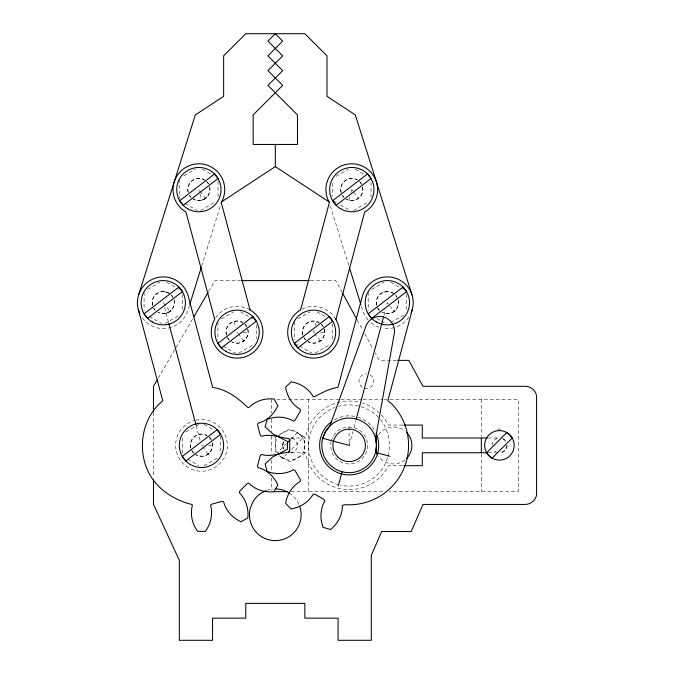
<?xml version="1.0" encoding="UTF-8"?>
<svg xmlns="http://www.w3.org/2000/svg" width="674" height="674" viewBox="0 0 674 674"><rect width="100%" height="100%" fill="white"/><g stroke="black" fill="none" stroke-linecap="round" stroke-linejoin="round"><path stroke-width="0.51" stroke-dasharray="3.37 2.53" d="M388.376 456.012L389.766 445.497L388.376 434.991L384.323 425.193A40.609 40.609 0 0 0 338.643 406.27M314.059 330.319L313.536 332.265L315.55 332.333M315.365 325.458L316.401 321.565M348.888 200.321L349.932 196.429M350.977 192.545L351.761 189.621M349.149 445.371L352.847 431.596M353.901 427.661L355.746 420.778M383.969 315.449L385.292 310.512M386.851 304.673L387.373 302.727L394.13 311.506L395.208 310.562L392.908 312.323L394.13 311.506M189.47 305.465L187.911 310.495A25.839 25.839 0 0 1 141.296 316.342M201.627 266.238L221.274 202.874M283.687 441.681L282.701 445.371L283.687 449.061A7.38 7.38 0 0 1 283.687 441.681L282.701 445.371L283.687 449.061M387.651 457.764L384.323 465.801A40.609 40.609 0 0 1 340.513 485.179M158.213 378.173L192.882 318.532M208.645 291.421L214.947 280.578L240.146 280.578M286.661 443.391L277.292 452.751A14.769 14.769 0 0 1 277.292 437.99M290.983 439.069L297.47 432.582L300.528 434.932L302.87 437.99L290.629 450.232M287.023 453.838L282.701 458.16L279.643 455.809A14.769 14.769 0 0 0 301.185 455.11A14.769 14.769 0 0 0 299.071 433.652A14.769 14.769 0 0 0 277.806 437.173M204.416 199.218L206.707 197.457L201.745 200.321L198.872 189.621M168.795 312.323L171.095 310.562L166.124 313.427M243.853 341.036L244.923 340.1L242.632 341.853L243.853 341.036L238.941 334.658M320.293 341.036L321.372 340.1L319.072 341.853L320.293 341.036L314.766 333.857M208.241 454.141L209.311 453.206L207.019 454.967L208.241 454.141L202.706 446.963M184.053 175.737L195.384 169.191M200.616 210.473L215.444 201.914M336.132 176.234L348.34 169.191M147.564 289.34L159.772 282.296M353.572 210.473L368.392 201.914M165.004 323.579L179.823 315.019M221.401 318.878L233.608 311.826M297.841 318.878L310.048 311.826M238.84 353.109L252.792 345.054M371.677 289.34L383.885 282.296M315.28 353.109L329.232 345.054M185.788 431.983L198.864 424.435M390.861 322.568L403.945 315.019M204.096 465.717L218.915 457.157M276.593 436.55L290.081 428.757L304.471 437.064L304.471 453.678L290.081 461.985L279.297 455.759M497.631 429.793L499.426 428.757L501.229 429.793M383.835 292.238L386.674 291.673M310.487 280.578L335.686 280.578L342.207 292.508M396.607 360.388L379.293 360.388L375.283 353.05M276.753 399.353L339.957 399.353M341.002 399.353L361.946 399.353M362.991 399.353L382.891 399.353M383.936 399.353L518.239 399.353L518.239 491.649L389.176 491.649M402.791 425.067L388.426 425.067L387.516 423.221A44.299 44.299 0 0 0 362.477 403.119M488.262 437.99L499.779 437.99M291.117 452.751L305.549 452.751L306.358 456.837A44.299 44.299 0 0 0 387.516 467.52L388.426 465.675L402.791 465.675M488.262 452.751L495.592 452.751M291.109 491.649L383.936 491.649M320.58 332.493L324.607 332.627M243.137 332.459L248.167 332.627M201.484 445.371L203.489 445.438M208.527 445.598L212.546 445.733M163.959 291.673L166.798 292.238M355.316 169.191L364.036 174.221M333.512 200.903L337 202.916M340.488 204.93L350.084 210.473M202.36 169.191L211.08 174.221M390.861 282.296L403.069 289.34M184.92 203.422L197.128 210.473M376.909 318.541L380.397 320.554M381.273 321.06L385.629 323.579M317.024 311.826L325.744 316.864M240.584 311.826L252.792 318.878M295.229 343.546L298.717 345.56M299.585 346.065L311.792 353.109M166.748 282.296L178.955 289.34M223.145 346.065L235.352 353.109M149.308 316.527L161.516 323.579M204.096 424.435L213.683 429.97M187.532 459.171L198.864 465.717M351.828 189.621L353.058 191.222M353.673 192.014L358.585 198.4M200.102 191.222L205.637 198.4M237.096 332.265L238.326 333.857M163.26 302.727L170.017 311.506M357.237 320.024L362.755 330.117M364.76 333.782L373.278 349.376M298.767 504.438L297.697 501.86A25.839 25.839 0 0 0 290.663 493.983M330.294 205.89L348.694 265.236M361.475 306.468L362.722 310.495A25.839 25.839 0 0 0 369.209 321.119M234.232 321.565L235.79 327.404M164.566 307.597L168.559 322.517M196.176 425.58L200.178 440.51M349.022 427.038L349.149 445.497M481.32 399.353L481.32 436.061M481.32 453.888L481.32 491.649M406.557 294.378L406.557 310.487M371.012 182.275L371.012 197.381M368.189 292.364L368.189 310.487M332.644 183.286L332.644 196.37M332.72 323.916L332.72 341.027M308.54 399.353L308.54 491.649M294.353 321.902L294.353 340.025M275.7 437.064L275.7 453.678M271.622 399.353L271.622 412.985M271.622 419.279L271.622 431.866M271.622 436.061L271.622 453.888M271.622 460.182L271.622 470.671M271.622 478.009L271.622 490.596M256.28 324.919L256.28 339.014M220.659 436.011L220.659 454.133M218.056 181.272L218.056 198.383M217.913 321.902L217.913 340.025M182.443 294.378L182.443 310.487M182.3 438.024L182.3 453.13M179.688 179.259L179.688 198.383M153.487 412.437L153.487 477.259M144.076 292.364L144.076 310.487M405.074 459.845A18.459 18.459 0 0 1 388.679 463.333L384.222 461.488A18.459 18.459 0 0 1 378.518 456.349M378.518 434.654A18.459 18.459 0 0 1 384.222 429.515L388.679 427.67A18.459 18.459 0 0 1 405.074 431.158M338.643 484.724A40.609 40.609 0 0 1 334.97 407.45M331.288 440.847A18.459 18.459 0 0 1 361.887 432.135A18.459 18.459 0 0 1 354.667 463.114A18.459 18.459 0 0 1 331.069 441.782M290.081 452.751A7.38 7.38 0 0 0 297.47 445.371A7.38 7.38 0 0 0 290.081 437.99L305.549 437.99L306.358 433.904A44.299 44.299 0 0 1 358.745 402.117M506.806 445.371A7.38 7.38 0 0 1 499.426 452.751M497.513 452.507A7.38 7.38 0 0 1 493.031 449.061M492.045 445.371A7.38 7.38 0 0 1 499.426 437.99M503.116 438.976A7.38 7.38 0 0 1 506.562 443.458M324.236 329.401A11.079 11.079 0 0 1 307.689 341.667M305.71 340.1A11.079 11.079 0 0 1 303.772 337.489M302.837 335.13A11.079 11.079 0 0 1 319.383 322.863M321.372 324.43A11.079 11.079 0 0 1 323.301 327.042M247.796 329.401A11.079 11.079 0 0 1 231.249 341.667M229.261 340.1A11.079 11.079 0 0 1 227.332 337.489M226.397 335.13A11.079 11.079 0 0 1 242.943 322.863M244.923 324.43A11.079 11.079 0 0 1 246.861 327.042M212.268 442.86A11.079 11.079 0 0 1 195.629 454.773M193.649 453.206A11.079 11.079 0 0 1 191.711 450.594M190.784 448.235A11.079 11.079 0 0 1 207.331 435.968M209.311 437.544A11.079 11.079 0 0 1 211.248 440.147M379.361 310.369A11.079 11.079 0 0 1 383.75 292.263A11.079 11.079 0 0 1 398.401 303.78A11.079 11.079 0 0 1 381.838 312.323M398.073 299.568A11.079 11.079 0 0 1 382.689 312.466M379.538 310.267A11.079 11.079 0 0 1 377.785 307.967M376.673 305.297A11.079 11.079 0 0 1 396.969 296.897M173.959 299.568A11.079 11.079 0 0 1 158.575 312.466M155.424 310.267A11.079 11.079 0 0 1 153.664 307.967M152.56 305.297A11.079 11.079 0 0 1 172.847 296.897M152.56 305.6A11.079 11.079 0 0 1 163.167 291.657A11.079 11.079 0 0 1 174.002 305.423A11.079 11.079 0 0 1 157.952 312.45M154.953 310.048A11.079 11.079 0 0 1 153.664 308.271M212.386 443.147A11.079 11.079 0 0 1 195.94 454.664M193.649 452.903A11.079 11.079 0 0 1 191.888 450.611M190.784 447.94A11.079 11.079 0 0 1 207.019 435.48M209.311 437.241A11.079 11.079 0 0 1 211.072 439.532M324.236 329.097A11.079 11.079 0 0 1 308.001 341.558M305.71 339.797A11.079 11.079 0 0 1 303.949 337.506M302.837 334.835A11.079 11.079 0 0 1 319.072 322.374M321.372 324.135A11.079 11.079 0 0 1 323.132 326.427M247.796 329.097A11.079 11.079 0 0 1 232.412 342.004M229.261 339.797A11.079 11.079 0 0 1 227.5 337.506M226.397 334.835A11.079 11.079 0 0 1 242.632 322.374M244.923 324.135A11.079 11.079 0 0 1 246.684 326.427M209.782 187.397A11.079 11.079 0 0 1 193.337 198.914M191.045 197.153A11.079 11.079 0 0 1 189.798 195.679M188.181 192.191A11.079 11.079 0 0 1 204.416 179.731M206.707 181.491A11.079 11.079 0 0 1 208.468 183.791M209.572 186.757A11.079 11.079 0 0 1 192.924 198.965M191.045 197.457A11.079 11.079 0 0 1 189.284 195.165M188.181 192.486A11.079 11.079 0 0 1 204.82 180.278M206.707 181.795A11.079 11.079 0 0 1 208.468 184.086M302.205 309.037A25.839 25.839 0 0 1 334.818 317.606M215.672 317.816A25.839 25.839 0 0 1 249.919 309.829M195.612 420.205A25.839 25.839 0 0 1 226.388 452.254A25.839 25.839 0 0 1 183.522 463.956A25.839 25.839 0 0 1 193.75 420.711M359.587 181.795A11.079 11.079 0 0 1 346.217 199.218M343.925 197.457A11.079 11.079 0 0 1 342.165 195.165M341.196 192.949A11.079 11.079 0 0 1 357.296 180.034M362.73 187.397A11.079 11.079 0 0 1 346.284 198.914M343.993 197.153A11.079 11.079 0 0 1 342.754 195.679M341.128 192.191A11.079 11.079 0 0 1 357.363 179.731M359.655 181.491A11.079 11.079 0 0 1 361.416 183.791M408.815 317.159A25.839 25.839 0 0 1 395.132 327.379M394.214 327.648A25.839 25.839 0 0 1 382.714 328.145M378.982 327.176A25.839 25.839 0 0 1 369.908 321.776M334.388 419.792A29.538 29.538 0 0 1 356.799 416.844M357.717 417.105A29.538 29.538 0 0 1 374.727 430.602M370.043 374.786A7.38 7.38 0 0 1 371.096 386.842A7.38 7.38 0 0 1 359.411 383.708A7.38 7.38 0 0 1 366.353 373.8M507.16 445.371A7.38 7.38 0 0 1 499.779 452.751M502.602 438.547A7.38 7.38 0 0 1 506.174 441.681M266.786 490.386A25.839 25.839 0 0 1 273.391 489.004"/><path stroke-width="1.01" d="M335.922 319.341L364.676 212.007A25.839 25.839 0 0 0 374.137 176.706A25.839 25.839 0 0 0 338.837 167.245A25.839 25.839 0 0 0 329.375 202.545L300.612 309.888A25.839 25.839 0 0 0 291.337 345.501A25.839 25.839 0 0 0 327.075 354.28A25.839 25.839 0 0 0 335.357 318.414M338.264 486.021L342.08 471.758M356.226 418.984L383.548 316.991A14.769 14.769 0 0 0 365.468 327.438L329.839 426.052L325.491 431.714L322.762 438.302L349.149 445.371M412.336 309.417L387.845 400.803L391.173 403.355A59.422 59.422 0 0 1 349.149 504.792L344.178 504.792L342.4 505.559C342.451 514.987 337.876 523.597 330.572 529.486L323.141 527.371C319.796 518.66 320.192 508.971 324.91 500.875L323.756 499.324L315.129 494.345L313.208 494.118C308.54 502.307 300.275 507.48 291 508.921L285.624 503.385C287.09 494.16 292.272 485.962 300.402 481.312L300.183 479.391L295.204 470.772L293.653 469.618C285.515 474.37 275.767 474.715 267.014 471.337L265.135 463.847L272.793 456.921L287.419 449.272L287.537 441.554L272.793 433.82L265.042 426.785L267.148 419.363C275.868 416.01 285.557 416.406 293.653 421.124L295.204 419.969L300.183 411.351L300.402 409.43C292.221 404.762 287.048 396.489 285.599 387.221L291.143 381.846C300.368 383.304 308.557 388.494 313.208 396.624L314.202 396.767C321.759 393.026 329.426 388.401 337.927 387.432L362.41 296.038A25.839 25.839 0 0 1 395.84 278.311A25.839 25.839 0 0 1 411.115 312.93M189.782 304.454L201.315 267.241M138.608 294.968L195.308 114.917L223.633 96.331L223.633 55.849L245.783 33.7L304.85 33.7L327 55.849L327 96.331L355.324 114.917L412.025 294.968M157.16 379.976L153.487 386.303L153.487 411.393M193.935 316.721L208.114 292.322M287.385 442.666L290.267 439.785M288.464 452.397L289.904 450.957M221.586 201.871L275.321 166.604L275.321 144.455M241.191 280.578L309.442 280.578M397.626 360.388L408.832 360.388L422.986 386.303L525.619 386.303C530.994 386.539 535.796 390.549 536.58 395.941L536.58 494.8C535.737 500.116 530.977 504.211 525.619 504.438L422.986 504.438L411.216 531.525L381.678 531.525L371.307 555.384L371.307 640.3L338.078 640.3L338.078 618.151L304.85 618.151L304.85 603.382L245.783 603.382L245.783 618.151L212.554 618.151L212.554 640.3L179.326 640.3L179.326 560.38L153.487 504.438L153.487 479.349M403.819 425.067L422.286 425.067L422.286 437.99L487.209 437.99M487.209 452.751L422.286 452.751L422.286 465.675L403.819 465.675M273.678 491.649L287.006 491.649M389.808 456.264L375.544 452.439A27.322 27.322 0 0 0 342.08 418.984A27.322 27.322 0 0 0 329.839 464.689A27.322 27.322 0 0 0 375.544 452.439L376.471 445.371L375.544 438.302L393.995 335.079A14.769 14.769 0 0 0 383.548 316.991M275.321 166.604L329.047 201.871M342.704 293.417L356.74 319.105M299.526 506.267L300.275 508.086A25.839 25.839 0 0 1 275.321 540.624A25.839 25.839 0 0 1 250.357 508.086L252.935 501.86A25.839 25.839 0 0 1 265.876 490.723M349.317 267.241L360.851 304.454M168.837 323.528L195.907 424.569M138.296 309.417L162.788 400.803C141.262 418.259 136.401 451.277 150.016 475.086C159.123 490.436 174.768 500.243 191.829 504.455L192.427 505.256C189.967 514.296 192.09 523.757 197.583 531.314L205.3 531.432C210.836 523.85 213.018 514.346 210.532 505.256L212.049 504.059L221.67 501.481L223.583 501.759C225.967 510.825 232.538 517.952 241.073 521.743L247.813 517.994C248.816 508.659 245.959 499.333 239.262 492.702L239.978 490.908L247.021 483.865L248.816 483.157C255.412 489.813 264.671 492.694 273.956 491.717L277.857 484.968C274.057 476.434 266.929 469.862 257.872 467.47L257.586 465.557L260.164 455.944L261.36 454.428C270.779 457.393 279.71 453.029 288.969 452.128L289.727 450.35L289.727 440.392L288.969 438.622C279.71 437.721 270.779 433.348 261.36 436.314L260.164 434.797L257.586 425.184L257.872 423.272C266.929 420.879 274.057 414.308 277.857 405.773L274.099 399.033C264.764 398.031 255.446 400.887 248.816 407.585L247.821 407.475C238.057 398.081 226.498 389.277 212.706 387.432L188.223 296.038A25.839 25.839 0 0 0 154.338 278.48A25.839 25.839 0 0 0 139.914 313.814M481.32 438.159L481.32 452.844M406.506 432.447A18.459 18.459 0 0 1 406.506 458.556M377.465 454.731A18.459 18.459 0 0 1 375.629 450.274M375.629 440.72A18.459 18.459 0 0 1 377.465 436.272M376.05 433.18A29.538 29.538 0 0 1 363.075 471.421A29.538 29.538 0 0 1 324.068 460.965A29.538 29.538 0 0 1 331.953 421.36M275.321 488.936A25.839 25.839 0 0 1 289.871 493.419M275.321 33.7L267.932 41.08L282.701 55.849L267.932 70.618L282.701 85.387L253.163 114.917L253.163 144.455L297.47 144.455L297.47 114.917L267.932 85.387L282.701 70.618L267.932 55.849L282.701 41.08L275.321 33.7M506.806 432.582L486.636 452.751L488.987 455.809L492.045 458.16A14.769 14.769 0 0 0 514.195 445.371A14.769 14.769 0 0 0 492.045 432.582A14.769 14.769 0 0 0 492.045 458.16L512.215 437.99L509.864 434.932L506.806 432.582M214.534 173.959L179.688 200.7L183.21 205.284L218.056 178.551L214.534 173.959M178.922 287.065L144.076 313.806L147.598 318.389L182.443 291.657L178.922 287.065M367.49 173.959L332.644 200.7L336.166 205.284L371.012 178.551L367.49 173.959M252.758 316.603L217.913 343.344L221.434 347.927L256.28 321.186L252.758 316.603M329.198 316.603L294.353 343.344L297.874 347.927L332.72 321.186L329.198 316.603M217.146 429.709L182.3 456.45L185.813 461.033L220.659 434.292L217.146 429.709M403.035 287.065L368.189 313.806L371.711 318.389L406.557 291.657L403.035 287.065M250.02 309.888L221.257 202.545A25.839 25.839 0 0 0 211.796 167.245A25.839 25.839 0 0 0 176.495 176.706A25.839 25.839 0 0 0 185.957 212.007L214.711 319.341A25.839 25.839 0 0 0 224.172 354.642A25.839 25.839 0 0 0 259.473 345.189A25.839 25.839 0 0 0 250.02 309.888M337.666 456.854A16.243 16.243 0 0 0 364.845 449.575A16.243 16.243 0 0 0 344.945 429.683A16.243 16.243 0 0 0 337.666 456.854M302.457 351.449A22.149 22.149 0 0 0 335.686 332.265A22.149 22.149 0 0 0 302.457 313.081A22.149 22.149 0 0 0 302.457 351.449M226.017 351.449A22.149 22.149 0 0 0 259.246 332.265A22.149 22.149 0 0 0 226.017 313.081A22.149 22.149 0 0 0 226.017 351.449M190.405 464.555A22.149 22.149 0 0 0 223.633 445.371A22.149 22.149 0 0 0 190.405 426.187A22.149 22.149 0 0 0 190.405 464.555M376.294 321.911A22.149 22.149 0 0 0 409.522 302.727A22.149 22.149 0 0 0 376.294 283.543A22.149 22.149 0 0 0 376.294 321.911M152.181 321.911A22.149 22.149 0 0 0 185.409 302.727A22.149 22.149 0 0 0 152.181 283.543A22.149 22.149 0 0 0 152.181 321.911M187.802 208.805A22.149 22.149 0 0 0 221.03 189.621A22.149 22.149 0 0 0 187.802 170.438A22.149 22.149 0 0 0 187.802 208.805M340.749 208.805A22.149 22.149 0 0 0 373.977 189.621A22.149 22.149 0 0 0 340.749 170.438A22.149 22.149 0 0 0 340.749 208.805"/></g></svg>
